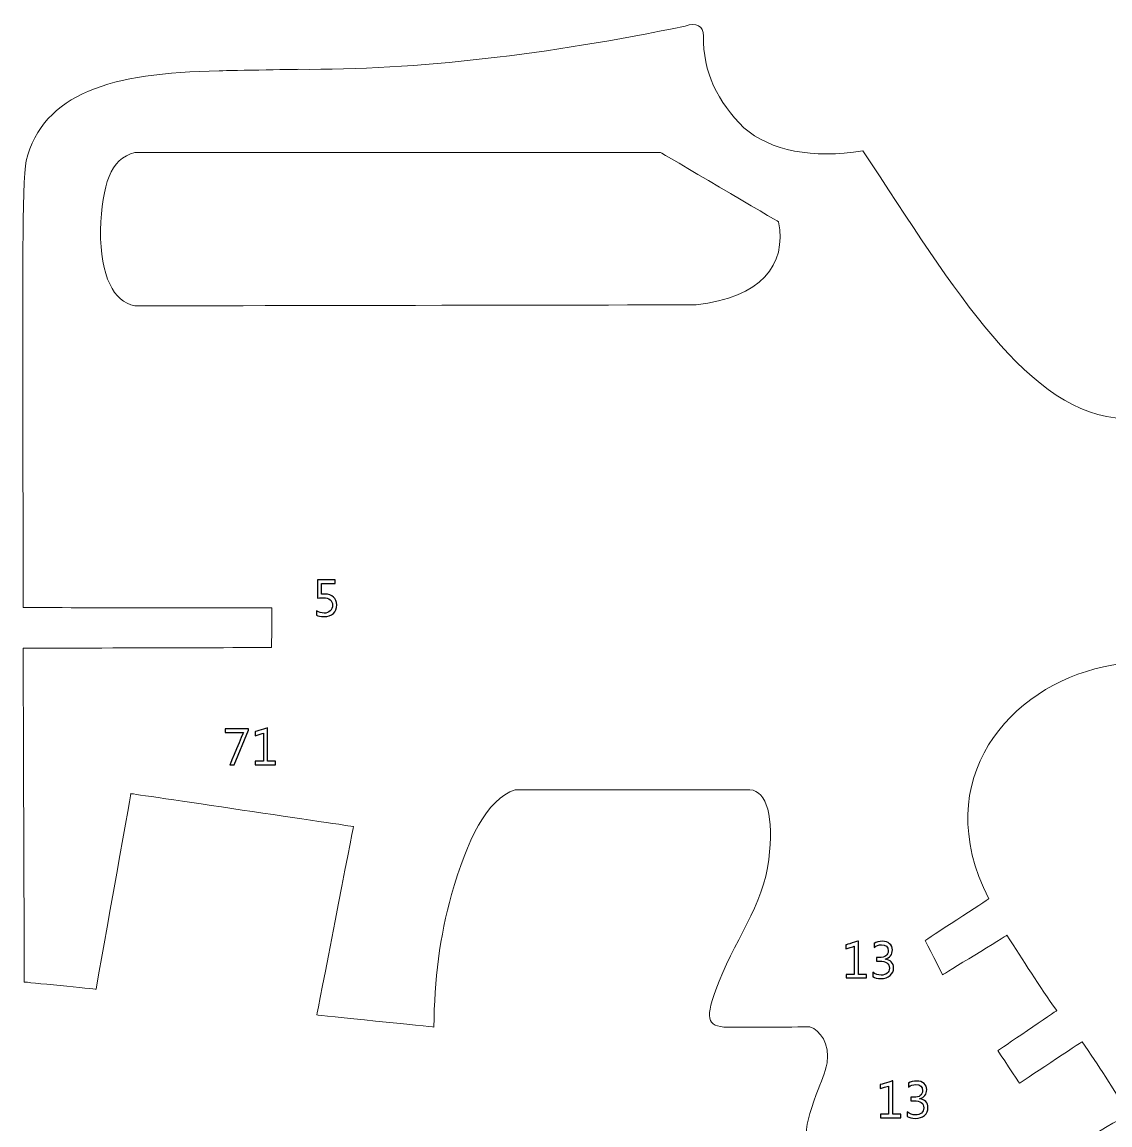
# Model space of a CAD drawing. Header units: centimetres. Extents: x -494 to 505, y -672 to 577.
# Drawn here: x 14.8 to 241.8, y -302.3 to -72.1 of the extents above; entities that cross this region are included whole.
import ezdxf

# ---------------------------------------------------------------- set-up
doc = ezdxf.new("R2010")
doc.units = ezdxf.units.CM
doc.header["$MEASUREMENT"] = 0
doc.layers.add('Camada 1', color=7, linetype='Continuous')
doc.layers.add('Camada 2', color=10, linetype='Continuous')

msp = doc.modelspace()

# ---------------------------------------------------------------- linework, layer by layer
at = {"layer": 'Camada 1', "lineweight": 9}
for points, knots in [([(182.78983, -289.325812), (182.329836, -291.53358), (181.676294, -292.996112), (180.507132, -295.900856), (180.507132, -295.900856), (177.908204, -303.485296), (176.42332, -307.8607), (184.4675, -310.828944), (184.4675, -310.828944), (188.601096, -312.03138), (192.080388, -313.343036), (195.019168, -314.746132), (195.019168, -314.746132), (209.705448, -320.820796), (210.408266, -342.718136), (204.780388, -357.439976), (204.780388, -357.439976), (200.739248, -364.026196), (206.49819, -371.974872), (211.99729, -370.13134), (211.99729, -370.13134), (211.99729, -370.13134), (267.020294, -351.921064), (267.020294, -351.921064), (267.020294, -351.921064), (265.436858, -345.949016), (263.81964, -340.168992), (261.691628, -334.19796), (261.691628, -334.19796), (261.691628, -334.19796), (247.889522, -339.847428), (247.889522, -339.847428), (247.889522, -339.847428), (247.889522, -339.847428), (245.159784, -332.06436), (245.159784, -332.06436), (245.159784, -332.06436), (245.159784, -332.06436), (258.900422, -326.126856), (258.900422, -326.126856), (258.900422, -326.126856), (255.91643, -319.662048), (253.357126, -313.510168), (250.05284, -307.368956), (250.05284, -307.368956), (250.05284, -307.368956), (235.854494, -315.215016), (235.854494, -315.215016), (235.854494, -315.215016), (235.854494, -315.215016), (231.603042, -308.164484), (231.603042, -308.164484), (231.603042, -308.164484), (231.603042, -308.164484), (245.712488, -300.023784), (245.712488, -300.023784), (245.712488, -300.023784), (242.475004, -294.545512), (239.409224, -289.87242), (235.99394, -284.899608), (235.99394, -284.899608), (235.99394, -284.899608), (222.90532, -293.546276), (222.90532, -293.546276), (222.90532, -293.546276), (222.90532, -293.546276), (218.431364, -286.746696), (218.431364, -286.746696), (218.431364, -286.746696), (218.431364, -286.746696), (230.724202, -278.40178), (230.724202, -278.40178), (230.724202, -278.40178), (227.071682, -273.320256), (223.679766, -267.88618), (220.318584, -262.6868), (220.318584, -262.6868), (220.318584, -262.6868), (206.901542, -270.924528), (206.901542, -270.924528), (206.901542, -270.924528), (206.901542, -270.924528), (203.266548, -263.775444), (203.266548, -263.775444), (203.266548, -263.775444), (203.266548, -263.775444), (216.520522, -255.081024), (216.520522, -255.081024), (216.520522, -255.081024), (203.73848, -229.9081), (221.170754, -210.7819), (240.487708, -206.680816), (240.487708, -206.680816), (281.752294, -198.37654), (317.23838, -202.109324), (355.214428, -222.74276), (355.214428, -222.74276), (380.998984, -236.086396), (406.434798, -252.030484), (431.664618, -268.072108), (431.664618, -268.072108), (447.13398, -276.452076), (457.795376, -284.673548), (475.474792, -290.712144), (475.474792, -290.712144), (480.967288, -292.402768), (484.084376, -293.40556), (486.148888, -292.320472), (486.148888, -292.320472), (494.367058, -279.025096), (499.34495, -259.396992), (498.30101, -215.25484), (498.30101, -215.25484), (495.513106, -177.25136), (492.695484, -158.525972), (484.29799, -145.308828), (484.29799, -145.308828), (471.084402, -137.859516), (427.983396, -139.22248), (370.712238, -144.892776), (370.712238, -144.892776), (330.730606, -147.85848), (288.910268, -155.543504), (244.769894, -154.824176), (244.769894, -154.824176), (224.85096, -154.182064), (209.7151, -128.42748), (190.253366, -98.993452), (190.253366, -98.993452), (179.69611, -100.730812), (171.077382, -99.020884), (165.424866, -94.19844), (165.424866, -94.19844), (159.956754, -88.855804), (156.890974, -82.534252), (157.003242, -75.060048), (157.003242, -75.060048), (157.026102, -72.926956), (155.536646, -72.14362), (153.171144, -73.001632), (153.171144, -73.001632), (124.564902, -78.87462), (97.43567, -82.195416), (72.464422, -82.006948), (72.464422, -82.006948), (72.464422, -82.006948), (55.998618, -82.304636), (55.998618, -82.304636), (55.998618, -82.304636), (33.274254, -82.729324), (19.306032, -86.980268), (15.682976, -101.128068), (15.682976, -101.128068), (14.84376, -105.245916), (15.028926, -133.020816), (14.989302, -138.365992), (14.989302, -138.365992), (14.989302, -138.365992), (15.079726, -194.315588), (15.079726, -194.315588), (15.079726, -194.315588), (15.079726, -194.315588), (66.976498, -194.3862), (66.976498, -194.3862), (66.976498, -194.3862), (66.976498, -194.3862), (66.896742, -202.649836), (66.896742, -202.649836), (66.896742, -202.649836), (66.896742, -202.649836), (15.069058, -202.792584), (15.069058, -202.792584), (15.069058, -202.792584), (15.069058, -202.792584), (15.30858, -272.434304), (15.30858, -272.434304), (15.30858, -272.434304), (15.30858, -272.434304), (30.27172, -273.937476), (30.27172, -273.937476), (30.27172, -273.937476), (30.27172, -273.937476), (37.548312, -233.120692), (37.548312, -233.120692), (37.548312, -233.120692), (37.548312, -233.120692), (83.984592, -239.984788), (83.984592, -239.984788), (83.984592, -239.984788), (83.984592, -239.984788), (76.346812, -279.314656), (76.346812, -279.314656), (76.346812, -279.314656), (76.346812, -279.314656), (100.76053, -281.826716), (100.76053, -281.826716), (100.76053, -281.826716), (100.873814, -272.07464), (102.001066, -262.795004), (104.431338, -254.207264), (104.431338, -254.207264), (107.706668, -242.851432), (111.736632, -234.28452), (117.738652, -232.335832), (117.738652, -232.335832), (117.738652, -232.335832), (166.705788, -232.341928), (166.705788, -232.341928), (166.705788, -232.341928), (170.196002, -232.524808), (171.763436, -238.12246), (170.609006, -246.8626), (170.609006, -246.8626), (169.687494, -256.330704), (163.103814, -264.16), (159.567626, -274.08124), (159.567626, -274.08124), (157.226508, -280.649172), (157.818836, -281.917648), (163.007294, -281.882596), (163.007294, -281.882596), (163.007294, -281.882596), (179.199286, -281.804364), (179.199286, -281.804364), (179.199286, -281.804364), (181.369716, -282.496768), (183.364124, -285.311088), (182.78983, -289.325812)], [0, 0, 0, 0, 0.0172413793, 0.0172413793, 0.0172413793, 0.0172413893, 0.0344827586, 0.0344827586, 0.0344827586, 0.0344827686, 0.0517241379, 0.0517241379, 0.0517241379, 0.0517241479, 0.0689655172, 0.0689655172, 0.0689655172, 0.0689655272, 0.0862068966, 0.0862068966, 0.0862068966, 0.0862069066, 0.1034482759, 0.1034482759, 0.1034482759, 0.1034482859, 0.1206896552, 0.1206896552, 0.1206896552, 0.1206896652, 0.1379310345, 0.1379310345, 0.1379310345, 0.1379310445, 0.1551724138, 0.1551724138, 0.1551724138, 0.1551724238, 0.1724137931, 0.1724137931, 0.1724137931, 0.1724138031, 0.1896551724, 0.1896551724, 0.1896551724, 0.1896551824, 0.2068965517, 0.2068965517, 0.2068965517, 0.2068965617, 0.224137931, 0.224137931, 0.224137931, 0.224137941, 0.2413793103, 0.2413793103, 0.2413793103, 0.2413793203, 0.2586206897, 0.2586206897, 0.2586206897, 0.2586206997, 0.275862069, 0.275862069, 0.275862069, 0.275862079, 0.2931034483, 0.2931034483, 0.2931034483, 0.2931034583, 0.3103448276, 0.3103448276, 0.3103448276, 0.3103448376, 0.3275862069, 0.3275862069, 0.3275862069, 0.3275862169, 0.3448275862, 0.3448275862, 0.3448275862, 0.3448275962, 0.3620689655, 0.3620689655, 0.3620689655, 0.3620689755, 0.3793103448, 0.3793103448, 0.3793103448, 0.3793103548, 0.3965517241, 0.3965517241, 0.3965517241, 0.3965517341, 0.4137931034, 0.4137931034, 0.4137931034, 0.4137931134, 0.4310344828, 0.4310344828, 0.4310344828, 0.4310344928, 0.4482758621, 0.4482758621, 0.4482758621, 0.4482758721, 0.4655172414, 0.4655172414, 0.4655172414, 0.4655172514, 0.4827586207, 0.4827586207, 0.4827586207, 0.4827586307, 0.5, 0.5, 0.5, 0.50000001, 0.5172413793, 0.5172413793, 0.5172413793, 0.5172413893, 0.5344827586, 0.5344827586, 0.5344827586, 0.5344827686, 0.5517241379, 0.5517241379, 0.5517241379, 0.5517241479, 0.5689655172, 0.5689655172, 0.5689655172, 0.5689655272, 0.5862068966, 0.5862068966, 0.5862068966, 0.5862069066, 0.6034482759, 0.6034482759, 0.6034482759, 0.6034482859, 0.6206896552, 0.6206896552, 0.6206896552, 0.6206896652, 0.6379310345, 0.6379310345, 0.6379310345, 0.6379310445, 0.6551724138, 0.6551724138, 0.6551724138, 0.6551724238, 0.6724137931, 0.6724137931, 0.6724137931, 0.6724138031, 0.6896551724, 0.6896551724, 0.6896551724, 0.6896551824, 0.7068965517, 0.7068965517, 0.7068965517, 0.7068965617, 0.724137931, 0.724137931, 0.724137931, 0.724137941, 0.7413793103, 0.7413793103, 0.7413793103, 0.7413793203, 0.7586206897, 0.7586206897, 0.7586206897, 0.7586206997, 0.775862069, 0.775862069, 0.775862069, 0.775862079, 0.7931034483, 0.7931034483, 0.7931034483, 0.7931034583, 0.8103448276, 0.8103448276, 0.8103448276, 0.8103448376, 0.8275862069, 0.8275862069, 0.8275862069, 0.8275862169, 0.8448275862, 0.8448275862, 0.8448275862, 0.8448275962, 0.8620689655, 0.8620689655, 0.8620689655, 0.8620689755, 0.8793103448, 0.8793103448, 0.8793103448, 0.8793103548, 0.8965517241, 0.8965517241, 0.8965517241, 0.8965517341, 0.9137931034, 0.9137931034, 0.9137931034, 0.9137931134, 0.9310344828, 0.9310344828, 0.9310344828, 0.9310344928, 0.9482758621, 0.9482758621, 0.9482758621, 0.9482758721, 0.9655172414, 0.9655172414, 0.9655172414, 0.9655172514, 1, 1, 1, 1]), ([(38.39972, -99.343972), (38.39972, -99.343972), (148.058124, -99.34702), (148.058124, -99.34702), (148.058124, -99.34702), (148.058124, -99.34702), (172.648626, -113.810288), (172.648626, -113.810288), (172.648626, -113.810288), (174.481236, -122.90552), (168.882568, -129.594864), (155.490926, -131.146296), (155.490926, -131.146296), (155.490926, -131.146296), (38.36162, -131.359148), (38.36162, -131.359148), (38.36162, -131.359148), (33.852104, -130.456432), (31.304484, -125.337824), (31.184342, -115.565936), (31.184342, -115.565936), (31.648146, -105.884472), (33.161986, -100.782628), (38.39972, -99.343972)], [0, 0, 0, 0, 0.1428571429, 0.1428571429, 0.1428571429, 0.1428571529, 0.2857142857, 0.2857142857, 0.2857142857, 0.2857142957, 0.4285714286, 0.4285714286, 0.4285714286, 0.4285714386, 0.5714285714, 0.5714285714, 0.5714285714, 0.5714285814, 0.7142857143, 0.7142857143, 0.7142857143, 0.7142857243, 1, 1, 1, 1])]:
    msp.add_open_spline(points, degree=3, knots=knots, dxfattribs=at)
at = {"layer": 'Camada 2'}
for points, knots in [([(76.27112, -195.87972), (76.27112, -195.87972), (76.27112, -194.965828), (76.27112, -194.965828), (76.27112, -194.965828), (76.78547, -195.302632), (77.30871, -195.471288), (77.84084, -195.471288), (77.84084, -195.471288), (78.373224, -195.471288), (78.801468, -195.320666), (79.127604, -195.019676), (79.127604, -195.019676), (79.452216, -194.72021), (79.615284, -194.320668), (79.615284, -193.824098), (79.615284, -193.824098), (79.615284, -193.331338), (79.448406, -192.94602), (79.116936, -192.670176), (79.116936, -192.670176), (78.783688, -192.394078), (78.308708, -192.256156), (77.688694, -192.256156), (77.688694, -192.256156), (77.47889, -192.256156), (77.084682, -192.277492), (76.507594, -192.318894), (76.507594, -192.318894), (76.507594, -192.318894), (76.507594, -188.535564), (76.507594, -188.535564), (76.507594, -188.535564), (76.507594, -188.535564), (80.152748, -188.535564), (80.152748, -188.535564), (80.152748, -188.535564), (80.152748, -188.535564), (80.152748, -189.309756), (80.152748, -189.309756), (80.152748, -189.309756), (80.152748, -189.309756), (77.324712, -189.309756), (77.324712, -189.309756), (77.324712, -189.309756), (77.324712, -189.309756), (77.324712, -191.52489), (77.324712, -191.52489), (77.324712, -191.52489), (77.556106, -191.510666), (77.769212, -191.5033), (77.966316, -191.5033), (77.966316, -191.5033), (78.770988, -191.5033), (79.394812, -191.705992), (79.835502, -192.10909), (79.835502, -192.10909), (80.276446, -192.512442), (80.496918, -193.066162), (80.496918, -193.768726), (80.496918, -193.768726), (80.496918, -194.496182), (80.260444, -195.082414), (79.785464, -195.524882), (79.785464, -195.524882), (79.310484, -195.969382), (78.658212, -196.191632), (77.83195, -196.191632), (77.83195, -196.191632), (77.134974, -196.191632), (76.615036, -196.087746), (76.27112, -195.87972)], [0, 0, 0, 0, 0.0526315789, 0.0526315789, 0.0526315789, 0.0526315889, 0.1052631579, 0.1052631579, 0.1052631579, 0.1052631679, 0.1578947368, 0.1578947368, 0.1578947368, 0.1578947468, 0.2105263158, 0.2105263158, 0.2105263158, 0.2105263258, 0.2631578947, 0.2631578947, 0.2631578947, 0.2631579047, 0.3157894737, 0.3157894737, 0.3157894737, 0.3157894837, 0.3684210526, 0.3684210526, 0.3684210526, 0.3684210626, 0.4210526316, 0.4210526316, 0.4210526316, 0.4210526416, 0.4736842105, 0.4736842105, 0.4736842105, 0.4736842205, 0.5263157895, 0.5263157895, 0.5263157895, 0.5263157995, 0.5789473684, 0.5789473684, 0.5789473684, 0.5789473784, 0.6315789474, 0.6315789474, 0.6315789474, 0.6315789574, 0.6842105263, 0.6842105263, 0.6842105263, 0.6842105363, 0.7368421053, 0.7368421053, 0.7368421053, 0.7368421153, 0.7894736842, 0.7894736842, 0.7894736842, 0.7894736942, 0.8421052632, 0.8421052632, 0.8421052632, 0.8421052732, 0.8947368421, 0.8947368421, 0.8947368421, 0.8947368521, 1, 1, 1, 1]), ([(62.068964, -219.878148), (62.068964, -219.878148), (59.090306, -227.13442), (59.090306, -227.13442), (59.090306, -227.13442), (59.090306, -227.13442), (58.19775, -227.13442), (58.19775, -227.13442), (58.19775, -227.13442), (58.19775, -227.13442), (61.015118, -220.381576), (61.015118, -220.381576), (61.015118, -220.381576), (61.015118, -220.381576), (57.219342, -220.381576), (57.219342, -220.381576), (57.219342, -220.381576), (57.219342, -220.381576), (57.219342, -219.607384), (57.219342, -219.607384), (57.219342, -219.607384), (57.219342, -219.607384), (62.068964, -219.607384), (62.068964, -219.607384), (62.068964, -219.607384), (62.068964, -219.607384), (62.068964, -219.878148), (62.068964, -219.878148)], [0, 0, 0, 0, 0.125, 0.125, 0.125, 0.12500001, 0.25, 0.25, 0.25, 0.25000001, 0.375, 0.375, 0.375, 0.37500001, 0.5, 0.5, 0.5, 0.50000001, 0.625, 0.625, 0.625, 0.62500001, 0.75, 0.75, 0.75, 0.75000001, 1, 1, 1, 1]), ([(67.746372, -227.13442), (67.746372, -227.13442), (63.488316, -227.13442), (63.488316, -227.13442), (63.488316, -227.13442), (63.488316, -227.13442), (63.488316, -226.381818), (63.488316, -226.381818), (63.488316, -226.381818), (63.488316, -226.381818), (65.187068, -226.381818), (65.187068, -226.381818), (65.187068, -226.381818), (65.187068, -226.381818), (65.187068, -220.528642), (65.187068, -220.528642), (65.187068, -220.528642), (65.187068, -220.528642), (63.445136, -221.048326), (63.445136, -221.048326), (63.445136, -221.048326), (63.445136, -221.048326), (63.445136, -220.231208), (63.445136, -220.231208), (63.445136, -220.231208), (63.445136, -220.231208), (66.047366, -219.435426), (66.047366, -219.435426), (66.047366, -219.435426), (66.047366, -219.435426), (66.047366, -226.381818), (66.047366, -226.381818), (66.047366, -226.381818), (66.047366, -226.381818), (67.746372, -226.381818), (67.746372, -226.381818), (67.746372, -226.381818), (67.746372, -226.381818), (67.746372, -227.13442), (67.746372, -227.13442)], [0, 0, 0, 0, 0.0909090909, 0.0909090909, 0.0909090909, 0.0909091009, 0.1818181818, 0.1818181818, 0.1818181818, 0.1818181918, 0.2727272727, 0.2727272727, 0.2727272727, 0.2727272827, 0.3636363636, 0.3636363636, 0.3636363636, 0.3636363736, 0.4545454545, 0.4545454545, 0.4545454545, 0.4545454645, 0.5454545455, 0.5454545455, 0.5454545455, 0.5454545555, 0.6363636364, 0.6363636364, 0.6363636364, 0.6363636464, 0.7272727273, 0.7272727273, 0.7272727273, 0.7272727373, 0.8181818182, 0.8181818182, 0.8181818182, 0.8181818282, 1, 1, 1, 1]), ([(191.01816, -271.591024), (191.01816, -271.591024), (186.760104, -271.591024), (186.760104, -271.591024), (186.760104, -271.591024), (186.760104, -271.591024), (186.760104, -270.838422), (186.760104, -270.838422), (186.760104, -270.838422), (186.760104, -270.838422), (188.458856, -270.838422), (188.458856, -270.838422), (188.458856, -270.838422), (188.458856, -270.838422), (188.458856, -264.985246), (188.458856, -264.985246), (188.458856, -264.985246), (188.458856, -264.985246), (186.716924, -265.50493), (186.716924, -265.50493), (186.716924, -265.50493), (186.716924, -265.50493), (186.716924, -264.687812), (186.716924, -264.687812), (186.716924, -264.687812), (186.716924, -264.687812), (189.319154, -263.89203), (189.319154, -263.89203), (189.319154, -263.89203), (189.319154, -263.89203), (189.319154, -270.838422), (189.319154, -270.838422), (189.319154, -270.838422), (189.319154, -270.838422), (191.01816, -270.838422), (191.01816, -270.838422), (191.01816, -270.838422), (191.01816, -270.838422), (191.01816, -271.591024), (191.01816, -271.591024)], [0, 0, 0, 0, 0.0909090909, 0.0909090909, 0.0909090909, 0.0909091009, 0.1818181818, 0.1818181818, 0.1818181818, 0.1818181918, 0.2727272727, 0.2727272727, 0.2727272727, 0.2727272827, 0.3636363636, 0.3636363636, 0.3636363636, 0.3636363736, 0.4545454545, 0.4545454545, 0.4545454545, 0.4545454645, 0.5454545455, 0.5454545455, 0.5454545455, 0.5454545555, 0.6363636364, 0.6363636364, 0.6363636364, 0.6363636464, 0.7272727273, 0.7272727273, 0.7272727273, 0.7272727373, 0.8181818182, 0.8181818182, 0.8181818182, 0.8181818282, 1, 1, 1, 1]), ([(192.319148, -271.31137), (192.319148, -271.31137), (192.319148, -270.38681), (192.319148, -270.38681), (192.319148, -270.38681), (192.833498, -270.795242), (193.41592, -270.999712), (194.063112, -270.999712), (194.063112, -270.999712), (194.589908, -270.999712), (195.009262, -270.868902), (195.322952, -270.60525), (195.322952, -270.60525), (195.636388, -270.341852), (195.792344, -269.987014), (195.792344, -269.542514), (195.792344, -269.542514), (195.792344, -268.556994), (195.09359, -268.06398), (193.697352, -268.06398), (193.697352, -268.06398), (193.697352, -268.06398), (193.072004, -268.06398), (193.072004, -268.06398), (193.072004, -268.06398), (193.072004, -268.06398), (193.072004, -267.332968), (193.072004, -267.332968), (193.072004, -267.332968), (193.072004, -267.332968), (193.666872, -267.332968), (193.666872, -267.332968), (193.666872, -267.332968), (194.912488, -267.332968), (195.53428, -266.870434), (195.53428, -265.947652), (195.53428, -265.947652), (195.53428, -265.092688), (195.0593, -264.666222), (194.109594, -264.666222), (194.109594, -264.666222), (193.579242, -264.666222), (193.079116, -264.845292), (192.60947, -265.20394), (192.60947, -265.20394), (192.60947, -265.20394), (192.60947, -264.365232), (192.60947, -264.365232), (192.60947, -264.365232), (193.09334, -264.078466), (193.665094, -263.934956), (194.322954, -263.934956), (194.322954, -263.934956), (194.957192, -263.934956), (195.46443, -264.103358), (195.846192, -264.438638), (195.846192, -264.438638), (196.226176, -264.775442), (196.416168, -265.205718), (196.416168, -265.730736), (196.416168, -265.730736), (196.416168, -266.721844), (195.912486, -267.359892), (194.903598, -267.642848), (194.903598, -267.642848), (194.903598, -267.642848), (194.903598, -267.664438), (194.903598, -267.664438), (194.903598, -267.664438), (195.444618, -267.716508), (195.874894, -267.9065), (196.193918, -268.234414), (196.193918, -268.234414), (196.51472, -268.562328), (196.674232, -268.971014), (196.674232, -269.460218), (196.674232, -269.460218), (196.674232, -270.137636), (196.43217, -270.682466), (195.946522, -271.098264), (195.946522, -271.098264), (195.460874, -271.512284), (194.821048, -271.720056), (194.027044, -271.720056), (194.027044, -271.720056), (193.312034, -271.720056), (192.742312, -271.583912), (192.319148, -271.31137)], [0, 0, 0, 0, 0.0434782609, 0.0434782609, 0.0434782609, 0.0434782709, 0.0869565217, 0.0869565217, 0.0869565217, 0.0869565317, 0.1304347826, 0.1304347826, 0.1304347826, 0.1304347926, 0.1739130435, 0.1739130435, 0.1739130435, 0.1739130535, 0.2173913043, 0.2173913043, 0.2173913043, 0.2173913143, 0.2608695652, 0.2608695652, 0.2608695652, 0.2608695752, 0.3043478261, 0.3043478261, 0.3043478261, 0.3043478361, 0.347826087, 0.347826087, 0.347826087, 0.347826097, 0.3913043478, 0.3913043478, 0.3913043478, 0.3913043578, 0.4347826087, 0.4347826087, 0.4347826087, 0.4347826187, 0.4782608696, 0.4782608696, 0.4782608696, 0.4782608796, 0.5217391304, 0.5217391304, 0.5217391304, 0.5217391404, 0.5652173913, 0.5652173913, 0.5652173913, 0.5652174013, 0.6086956522, 0.6086956522, 0.6086956522, 0.6086956622, 0.652173913, 0.652173913, 0.652173913, 0.652173923, 0.6956521739, 0.6956521739, 0.6956521739, 0.6956521839, 0.7391304348, 0.7391304348, 0.7391304348, 0.7391304448, 0.7826086957, 0.7826086957, 0.7826086957, 0.7826087057, 0.8260869565, 0.8260869565, 0.8260869565, 0.8260869665, 0.8695652174, 0.8695652174, 0.8695652174, 0.8695652274, 0.9130434783, 0.9130434783, 0.9130434783, 0.9130434883, 1, 1, 1, 1]), ([(198.18858, -300.750732), (198.18858, -300.750732), (193.930524, -300.750732), (193.930524, -300.750732), (193.930524, -300.750732), (193.930524, -300.750732), (193.930524, -299.99813), (193.930524, -299.99813), (193.930524, -299.99813), (193.930524, -299.99813), (195.629276, -299.99813), (195.629276, -299.99813), (195.629276, -299.99813), (195.629276, -299.99813), (195.629276, -294.144954), (195.629276, -294.144954), (195.629276, -294.144954), (195.629276, -294.144954), (193.887344, -294.664638), (193.887344, -294.664638), (193.887344, -294.664638), (193.887344, -294.664638), (193.887344, -293.84752), (193.887344, -293.84752), (193.887344, -293.84752), (193.887344, -293.84752), (196.489574, -293.051738), (196.489574, -293.051738), (196.489574, -293.051738), (196.489574, -293.051738), (196.489574, -299.99813), (196.489574, -299.99813), (196.489574, -299.99813), (196.489574, -299.99813), (198.18858, -299.99813), (198.18858, -299.99813), (198.18858, -299.99813), (198.18858, -299.99813), (198.18858, -300.750732), (198.18858, -300.750732)], [0, 0, 0, 0, 0.0909090909, 0.0909090909, 0.0909090909, 0.0909091009, 0.1818181818, 0.1818181818, 0.1818181818, 0.1818181918, 0.2727272727, 0.2727272727, 0.2727272727, 0.2727272827, 0.3636363636, 0.3636363636, 0.3636363636, 0.3636363736, 0.4545454545, 0.4545454545, 0.4545454545, 0.4545454645, 0.5454545455, 0.5454545455, 0.5454545455, 0.5454545555, 0.6363636364, 0.6363636364, 0.6363636364, 0.6363636464, 0.7272727273, 0.7272727273, 0.7272727273, 0.7272727373, 0.8181818182, 0.8181818182, 0.8181818182, 0.8181818282, 1, 1, 1, 1]), ([(199.489568, -300.471078), (199.489568, -300.471078), (199.489568, -299.546518), (199.489568, -299.546518), (199.489568, -299.546518), (200.003918, -299.95495), (200.58634, -300.15942), (201.233532, -300.15942), (201.233532, -300.15942), (201.760328, -300.15942), (202.179682, -300.02861), (202.493372, -299.764958), (202.493372, -299.764958), (202.806808, -299.50156), (202.962764, -299.146722), (202.962764, -298.702222), (202.962764, -298.702222), (202.962764, -297.716702), (202.26401, -297.223688), (200.867772, -297.223688), (200.867772, -297.223688), (200.867772, -297.223688), (200.242424, -297.223688), (200.242424, -297.223688), (200.242424, -297.223688), (200.242424, -297.223688), (200.242424, -296.492676), (200.242424, -296.492676), (200.242424, -296.492676), (200.242424, -296.492676), (200.837292, -296.492676), (200.837292, -296.492676), (200.837292, -296.492676), (202.082908, -296.492676), (202.7047, -296.030142), (202.7047, -295.10736), (202.7047, -295.10736), (202.7047, -294.252396), (202.22972, -293.82593), (201.280014, -293.82593), (201.280014, -293.82593), (200.749662, -293.82593), (200.249536, -294.005), (199.77989, -294.363648), (199.77989, -294.363648), (199.77989, -294.363648), (199.77989, -293.52494), (199.77989, -293.52494), (199.77989, -293.52494), (200.26376, -293.238174), (200.835514, -293.094664), (201.493374, -293.094664), (201.493374, -293.094664), (202.127612, -293.094664), (202.63485, -293.263066), (203.016612, -293.598346), (203.016612, -293.598346), (203.396596, -293.93515), (203.586588, -294.365426), (203.586588, -294.890444), (203.586588, -294.890444), (203.586588, -295.881552), (203.082906, -296.5196), (202.074018, -296.802556), (202.074018, -296.802556), (202.074018, -296.802556), (202.074018, -296.824146), (202.074018, -296.824146), (202.074018, -296.824146), (202.615038, -296.876216), (203.045314, -297.066208), (203.364338, -297.394122), (203.364338, -297.394122), (203.68514, -297.722036), (203.844652, -298.130722), (203.844652, -298.619926), (203.844652, -298.619926), (203.844652, -299.297344), (203.60259, -299.842174), (203.116942, -300.257972), (203.116942, -300.257972), (202.631294, -300.671992), (201.991468, -300.879764), (201.197464, -300.879764), (201.197464, -300.879764), (200.482454, -300.879764), (199.912732, -300.74362), (199.489568, -300.471078)], [0, 0, 0, 0, 0.0434782609, 0.0434782609, 0.0434782609, 0.0434782709, 0.0869565217, 0.0869565217, 0.0869565217, 0.0869565317, 0.1304347826, 0.1304347826, 0.1304347826, 0.1304347926, 0.1739130435, 0.1739130435, 0.1739130435, 0.1739130535, 0.2173913043, 0.2173913043, 0.2173913043, 0.2173913143, 0.2608695652, 0.2608695652, 0.2608695652, 0.2608695752, 0.3043478261, 0.3043478261, 0.3043478261, 0.3043478361, 0.347826087, 0.347826087, 0.347826087, 0.347826097, 0.3913043478, 0.3913043478, 0.3913043478, 0.3913043578, 0.4347826087, 0.4347826087, 0.4347826087, 0.4347826187, 0.4782608696, 0.4782608696, 0.4782608696, 0.4782608796, 0.5217391304, 0.5217391304, 0.5217391304, 0.5217391404, 0.5652173913, 0.5652173913, 0.5652173913, 0.5652174013, 0.6086956522, 0.6086956522, 0.6086956522, 0.6086956622, 0.652173913, 0.652173913, 0.652173913, 0.652173923, 0.6956521739, 0.6956521739, 0.6956521739, 0.6956521839, 0.7391304348, 0.7391304348, 0.7391304348, 0.7391304448, 0.7826086957, 0.7826086957, 0.7826086957, 0.7826087057, 0.8260869565, 0.8260869565, 0.8260869565, 0.8260869665, 0.8695652174, 0.8695652174, 0.8695652174, 0.8695652274, 0.9130434783, 0.9130434783, 0.9130434783, 0.9130434883, 1, 1, 1, 1])]:
    msp.add_open_spline(points, degree=3, knots=knots, dxfattribs=at)
at = {"layer": 'Camada 2', "lineweight": 9}
for points, knots in [([(76.27112, -195.87972), (76.27112, -195.87972), (76.27112, -194.965828), (76.27112, -194.965828), (76.27112, -194.965828), (76.78547, -195.302632), (77.30871, -195.471288), (77.84084, -195.471288), (77.84084, -195.471288), (78.373224, -195.471288), (78.801468, -195.320666), (79.127604, -195.019676), (79.127604, -195.019676), (79.452216, -194.72021), (79.615284, -194.320668), (79.615284, -193.824098), (79.615284, -193.824098), (79.615284, -193.331338), (79.448406, -192.94602), (79.116936, -192.670176), (79.116936, -192.670176), (78.783688, -192.394078), (78.308708, -192.256156), (77.688694, -192.256156), (77.688694, -192.256156), (77.47889, -192.256156), (77.084682, -192.277492), (76.507594, -192.318894), (76.507594, -192.318894), (76.507594, -192.318894), (76.507594, -188.535564), (76.507594, -188.535564), (76.507594, -188.535564), (76.507594, -188.535564), (80.152748, -188.535564), (80.152748, -188.535564), (80.152748, -188.535564), (80.152748, -188.535564), (80.152748, -189.309756), (80.152748, -189.309756), (80.152748, -189.309756), (80.152748, -189.309756), (77.324712, -189.309756), (77.324712, -189.309756), (77.324712, -189.309756), (77.324712, -189.309756), (77.324712, -191.52489), (77.324712, -191.52489), (77.324712, -191.52489), (77.556106, -191.510666), (77.769212, -191.5033), (77.966316, -191.5033), (77.966316, -191.5033), (78.770988, -191.5033), (79.394812, -191.705992), (79.835502, -192.10909), (79.835502, -192.10909), (80.276446, -192.512442), (80.496918, -193.066162), (80.496918, -193.768726), (80.496918, -193.768726), (80.496918, -194.496182), (80.260444, -195.082414), (79.785464, -195.524882), (79.785464, -195.524882), (79.310484, -195.969382), (78.658212, -196.191632), (77.83195, -196.191632), (77.83195, -196.191632), (77.134974, -196.191632), (76.615036, -196.087746), (76.27112, -195.87972)], [0, 0, 0, 0, 0.0526315789, 0.0526315789, 0.0526315789, 0.0526315889, 0.1052631579, 0.1052631579, 0.1052631579, 0.1052631679, 0.1578947368, 0.1578947368, 0.1578947368, 0.1578947468, 0.2105263158, 0.2105263158, 0.2105263158, 0.2105263258, 0.2631578947, 0.2631578947, 0.2631578947, 0.2631579047, 0.3157894737, 0.3157894737, 0.3157894737, 0.3157894837, 0.3684210526, 0.3684210526, 0.3684210526, 0.3684210626, 0.4210526316, 0.4210526316, 0.4210526316, 0.4210526416, 0.4736842105, 0.4736842105, 0.4736842105, 0.4736842205, 0.5263157895, 0.5263157895, 0.5263157895, 0.5263157995, 0.5789473684, 0.5789473684, 0.5789473684, 0.5789473784, 0.6315789474, 0.6315789474, 0.6315789474, 0.6315789574, 0.6842105263, 0.6842105263, 0.6842105263, 0.6842105363, 0.7368421053, 0.7368421053, 0.7368421053, 0.7368421153, 0.7894736842, 0.7894736842, 0.7894736842, 0.7894736942, 0.8421052632, 0.8421052632, 0.8421052632, 0.8421052732, 0.8947368421, 0.8947368421, 0.8947368421, 0.8947368521, 1, 1, 1, 1]), ([(62.068964, -219.878148), (62.068964, -219.878148), (59.090306, -227.13442), (59.090306, -227.13442), (59.090306, -227.13442), (59.090306, -227.13442), (58.19775, -227.13442), (58.19775, -227.13442), (58.19775, -227.13442), (58.19775, -227.13442), (61.015118, -220.381576), (61.015118, -220.381576), (61.015118, -220.381576), (61.015118, -220.381576), (57.219342, -220.381576), (57.219342, -220.381576), (57.219342, -220.381576), (57.219342, -220.381576), (57.219342, -219.607384), (57.219342, -219.607384), (57.219342, -219.607384), (57.219342, -219.607384), (62.068964, -219.607384), (62.068964, -219.607384), (62.068964, -219.607384), (62.068964, -219.607384), (62.068964, -219.878148), (62.068964, -219.878148)], [0, 0, 0, 0, 0.125, 0.125, 0.125, 0.12500001, 0.25, 0.25, 0.25, 0.25000001, 0.375, 0.375, 0.375, 0.37500001, 0.5, 0.5, 0.5, 0.50000001, 0.625, 0.625, 0.625, 0.62500001, 0.75, 0.75, 0.75, 0.75000001, 1, 1, 1, 1]), ([(67.746372, -227.13442), (67.746372, -227.13442), (63.488316, -227.13442), (63.488316, -227.13442), (63.488316, -227.13442), (63.488316, -227.13442), (63.488316, -226.381818), (63.488316, -226.381818), (63.488316, -226.381818), (63.488316, -226.381818), (65.187068, -226.381818), (65.187068, -226.381818), (65.187068, -226.381818), (65.187068, -226.381818), (65.187068, -220.528642), (65.187068, -220.528642), (65.187068, -220.528642), (65.187068, -220.528642), (63.445136, -221.048326), (63.445136, -221.048326), (63.445136, -221.048326), (63.445136, -221.048326), (63.445136, -220.231208), (63.445136, -220.231208), (63.445136, -220.231208), (63.445136, -220.231208), (66.047366, -219.435426), (66.047366, -219.435426), (66.047366, -219.435426), (66.047366, -219.435426), (66.047366, -226.381818), (66.047366, -226.381818), (66.047366, -226.381818), (66.047366, -226.381818), (67.746372, -226.381818), (67.746372, -226.381818), (67.746372, -226.381818), (67.746372, -226.381818), (67.746372, -227.13442), (67.746372, -227.13442)], [0, 0, 0, 0, 0.0909090909, 0.0909090909, 0.0909090909, 0.0909091009, 0.1818181818, 0.1818181818, 0.1818181818, 0.1818181918, 0.2727272727, 0.2727272727, 0.2727272727, 0.2727272827, 0.3636363636, 0.3636363636, 0.3636363636, 0.3636363736, 0.4545454545, 0.4545454545, 0.4545454545, 0.4545454645, 0.5454545455, 0.5454545455, 0.5454545455, 0.5454545555, 0.6363636364, 0.6363636364, 0.6363636364, 0.6363636464, 0.7272727273, 0.7272727273, 0.7272727273, 0.7272727373, 0.8181818182, 0.8181818182, 0.8181818182, 0.8181818282, 1, 1, 1, 1]), ([(191.01816, -271.591024), (191.01816, -271.591024), (186.760104, -271.591024), (186.760104, -271.591024), (186.760104, -271.591024), (186.760104, -271.591024), (186.760104, -270.838422), (186.760104, -270.838422), (186.760104, -270.838422), (186.760104, -270.838422), (188.458856, -270.838422), (188.458856, -270.838422), (188.458856, -270.838422), (188.458856, -270.838422), (188.458856, -264.985246), (188.458856, -264.985246), (188.458856, -264.985246), (188.458856, -264.985246), (186.716924, -265.50493), (186.716924, -265.50493), (186.716924, -265.50493), (186.716924, -265.50493), (186.716924, -264.687812), (186.716924, -264.687812), (186.716924, -264.687812), (186.716924, -264.687812), (189.319154, -263.89203), (189.319154, -263.89203), (189.319154, -263.89203), (189.319154, -263.89203), (189.319154, -270.838422), (189.319154, -270.838422), (189.319154, -270.838422), (189.319154, -270.838422), (191.01816, -270.838422), (191.01816, -270.838422), (191.01816, -270.838422), (191.01816, -270.838422), (191.01816, -271.591024), (191.01816, -271.591024)], [0, 0, 0, 0, 0.0909090909, 0.0909090909, 0.0909090909, 0.0909091009, 0.1818181818, 0.1818181818, 0.1818181818, 0.1818181918, 0.2727272727, 0.2727272727, 0.2727272727, 0.2727272827, 0.3636363636, 0.3636363636, 0.3636363636, 0.3636363736, 0.4545454545, 0.4545454545, 0.4545454545, 0.4545454645, 0.5454545455, 0.5454545455, 0.5454545455, 0.5454545555, 0.6363636364, 0.6363636364, 0.6363636364, 0.6363636464, 0.7272727273, 0.7272727273, 0.7272727273, 0.7272727373, 0.8181818182, 0.8181818182, 0.8181818182, 0.8181818282, 1, 1, 1, 1]), ([(192.319148, -271.31137), (192.319148, -271.31137), (192.319148, -270.38681), (192.319148, -270.38681), (192.319148, -270.38681), (192.833498, -270.795242), (193.41592, -270.999712), (194.063112, -270.999712), (194.063112, -270.999712), (194.589908, -270.999712), (195.009262, -270.868902), (195.322952, -270.60525), (195.322952, -270.60525), (195.636388, -270.341852), (195.792344, -269.987014), (195.792344, -269.542514), (195.792344, -269.542514), (195.792344, -268.556994), (195.09359, -268.06398), (193.697352, -268.06398), (193.697352, -268.06398), (193.697352, -268.06398), (193.072004, -268.06398), (193.072004, -268.06398), (193.072004, -268.06398), (193.072004, -268.06398), (193.072004, -267.332968), (193.072004, -267.332968), (193.072004, -267.332968), (193.072004, -267.332968), (193.666872, -267.332968), (193.666872, -267.332968), (193.666872, -267.332968), (194.912488, -267.332968), (195.53428, -266.870434), (195.53428, -265.947652), (195.53428, -265.947652), (195.53428, -265.092688), (195.0593, -264.666222), (194.109594, -264.666222), (194.109594, -264.666222), (193.579242, -264.666222), (193.079116, -264.845292), (192.60947, -265.20394), (192.60947, -265.20394), (192.60947, -265.20394), (192.60947, -264.365232), (192.60947, -264.365232), (192.60947, -264.365232), (193.09334, -264.078466), (193.665094, -263.934956), (194.322954, -263.934956), (194.322954, -263.934956), (194.957192, -263.934956), (195.46443, -264.103358), (195.846192, -264.438638), (195.846192, -264.438638), (196.226176, -264.775442), (196.416168, -265.205718), (196.416168, -265.730736), (196.416168, -265.730736), (196.416168, -266.721844), (195.912486, -267.359892), (194.903598, -267.642848), (194.903598, -267.642848), (194.903598, -267.642848), (194.903598, -267.664438), (194.903598, -267.664438), (194.903598, -267.664438), (195.444618, -267.716508), (195.874894, -267.9065), (196.193918, -268.234414), (196.193918, -268.234414), (196.51472, -268.562328), (196.674232, -268.971014), (196.674232, -269.460218), (196.674232, -269.460218), (196.674232, -270.137636), (196.43217, -270.682466), (195.946522, -271.098264), (195.946522, -271.098264), (195.460874, -271.512284), (194.821048, -271.720056), (194.027044, -271.720056), (194.027044, -271.720056), (193.312034, -271.720056), (192.742312, -271.583912), (192.319148, -271.31137)], [0, 0, 0, 0, 0.0434782609, 0.0434782609, 0.0434782609, 0.0434782709, 0.0869565217, 0.0869565217, 0.0869565217, 0.0869565317, 0.1304347826, 0.1304347826, 0.1304347826, 0.1304347926, 0.1739130435, 0.1739130435, 0.1739130435, 0.1739130535, 0.2173913043, 0.2173913043, 0.2173913043, 0.2173913143, 0.2608695652, 0.2608695652, 0.2608695652, 0.2608695752, 0.3043478261, 0.3043478261, 0.3043478261, 0.3043478361, 0.347826087, 0.347826087, 0.347826087, 0.347826097, 0.3913043478, 0.3913043478, 0.3913043478, 0.3913043578, 0.4347826087, 0.4347826087, 0.4347826087, 0.4347826187, 0.4782608696, 0.4782608696, 0.4782608696, 0.4782608796, 0.5217391304, 0.5217391304, 0.5217391304, 0.5217391404, 0.5652173913, 0.5652173913, 0.5652173913, 0.5652174013, 0.6086956522, 0.6086956522, 0.6086956522, 0.6086956622, 0.652173913, 0.652173913, 0.652173913, 0.652173923, 0.6956521739, 0.6956521739, 0.6956521739, 0.6956521839, 0.7391304348, 0.7391304348, 0.7391304348, 0.7391304448, 0.7826086957, 0.7826086957, 0.7826086957, 0.7826087057, 0.8260869565, 0.8260869565, 0.8260869565, 0.8260869665, 0.8695652174, 0.8695652174, 0.8695652174, 0.8695652274, 0.9130434783, 0.9130434783, 0.9130434783, 0.9130434883, 1, 1, 1, 1]), ([(198.18858, -300.750732), (198.18858, -300.750732), (193.930524, -300.750732), (193.930524, -300.750732), (193.930524, -300.750732), (193.930524, -300.750732), (193.930524, -299.99813), (193.930524, -299.99813), (193.930524, -299.99813), (193.930524, -299.99813), (195.629276, -299.99813), (195.629276, -299.99813), (195.629276, -299.99813), (195.629276, -299.99813), (195.629276, -294.144954), (195.629276, -294.144954), (195.629276, -294.144954), (195.629276, -294.144954), (193.887344, -294.664638), (193.887344, -294.664638), (193.887344, -294.664638), (193.887344, -294.664638), (193.887344, -293.84752), (193.887344, -293.84752), (193.887344, -293.84752), (193.887344, -293.84752), (196.489574, -293.051738), (196.489574, -293.051738), (196.489574, -293.051738), (196.489574, -293.051738), (196.489574, -299.99813), (196.489574, -299.99813), (196.489574, -299.99813), (196.489574, -299.99813), (198.18858, -299.99813), (198.18858, -299.99813), (198.18858, -299.99813), (198.18858, -299.99813), (198.18858, -300.750732), (198.18858, -300.750732)], [0, 0, 0, 0, 0.0909090909, 0.0909090909, 0.0909090909, 0.0909091009, 0.1818181818, 0.1818181818, 0.1818181818, 0.1818181918, 0.2727272727, 0.2727272727, 0.2727272727, 0.2727272827, 0.3636363636, 0.3636363636, 0.3636363636, 0.3636363736, 0.4545454545, 0.4545454545, 0.4545454545, 0.4545454645, 0.5454545455, 0.5454545455, 0.5454545455, 0.5454545555, 0.6363636364, 0.6363636364, 0.6363636364, 0.6363636464, 0.7272727273, 0.7272727273, 0.7272727273, 0.7272727373, 0.8181818182, 0.8181818182, 0.8181818182, 0.8181818282, 1, 1, 1, 1]), ([(199.489568, -300.471078), (199.489568, -300.471078), (199.489568, -299.546518), (199.489568, -299.546518), (199.489568, -299.546518), (200.003918, -299.95495), (200.58634, -300.15942), (201.233532, -300.15942), (201.233532, -300.15942), (201.760328, -300.15942), (202.179682, -300.02861), (202.493372, -299.764958), (202.493372, -299.764958), (202.806808, -299.50156), (202.962764, -299.146722), (202.962764, -298.702222), (202.962764, -298.702222), (202.962764, -297.716702), (202.26401, -297.223688), (200.867772, -297.223688), (200.867772, -297.223688), (200.867772, -297.223688), (200.242424, -297.223688), (200.242424, -297.223688), (200.242424, -297.223688), (200.242424, -297.223688), (200.242424, -296.492676), (200.242424, -296.492676), (200.242424, -296.492676), (200.242424, -296.492676), (200.837292, -296.492676), (200.837292, -296.492676), (200.837292, -296.492676), (202.082908, -296.492676), (202.7047, -296.030142), (202.7047, -295.10736), (202.7047, -295.10736), (202.7047, -294.252396), (202.22972, -293.82593), (201.280014, -293.82593), (201.280014, -293.82593), (200.749662, -293.82593), (200.249536, -294.005), (199.77989, -294.363648), (199.77989, -294.363648), (199.77989, -294.363648), (199.77989, -293.52494), (199.77989, -293.52494), (199.77989, -293.52494), (200.26376, -293.238174), (200.835514, -293.094664), (201.493374, -293.094664), (201.493374, -293.094664), (202.127612, -293.094664), (202.63485, -293.263066), (203.016612, -293.598346), (203.016612, -293.598346), (203.396596, -293.93515), (203.586588, -294.365426), (203.586588, -294.890444), (203.586588, -294.890444), (203.586588, -295.881552), (203.082906, -296.5196), (202.074018, -296.802556), (202.074018, -296.802556), (202.074018, -296.802556), (202.074018, -296.824146), (202.074018, -296.824146), (202.074018, -296.824146), (202.615038, -296.876216), (203.045314, -297.066208), (203.364338, -297.394122), (203.364338, -297.394122), (203.68514, -297.722036), (203.844652, -298.130722), (203.844652, -298.619926), (203.844652, -298.619926), (203.844652, -299.297344), (203.60259, -299.842174), (203.116942, -300.257972), (203.116942, -300.257972), (202.631294, -300.671992), (201.991468, -300.879764), (201.197464, -300.879764), (201.197464, -300.879764), (200.482454, -300.879764), (199.912732, -300.74362), (199.489568, -300.471078)], [0, 0, 0, 0, 0.0434782609, 0.0434782609, 0.0434782609, 0.0434782709, 0.0869565217, 0.0869565217, 0.0869565217, 0.0869565317, 0.1304347826, 0.1304347826, 0.1304347826, 0.1304347926, 0.1739130435, 0.1739130435, 0.1739130435, 0.1739130535, 0.2173913043, 0.2173913043, 0.2173913043, 0.2173913143, 0.2608695652, 0.2608695652, 0.2608695652, 0.2608695752, 0.3043478261, 0.3043478261, 0.3043478261, 0.3043478361, 0.347826087, 0.347826087, 0.347826087, 0.347826097, 0.3913043478, 0.3913043478, 0.3913043478, 0.3913043578, 0.4347826087, 0.4347826087, 0.4347826087, 0.4347826187, 0.4782608696, 0.4782608696, 0.4782608696, 0.4782608796, 0.5217391304, 0.5217391304, 0.5217391304, 0.5217391404, 0.5652173913, 0.5652173913, 0.5652173913, 0.5652174013, 0.6086956522, 0.6086956522, 0.6086956522, 0.6086956622, 0.652173913, 0.652173913, 0.652173913, 0.652173923, 0.6956521739, 0.6956521739, 0.6956521739, 0.6956521839, 0.7391304348, 0.7391304348, 0.7391304348, 0.7391304448, 0.7826086957, 0.7826086957, 0.7826086957, 0.7826087057, 0.8260869565, 0.8260869565, 0.8260869565, 0.8260869665, 0.8695652174, 0.8695652174, 0.8695652174, 0.8695652274, 0.9130434783, 0.9130434783, 0.9130434783, 0.9130434883, 1, 1, 1, 1])]:
    msp.add_open_spline(points, degree=3, knots=knots, dxfattribs=at)

doc.saveas('drawing.dxf')
